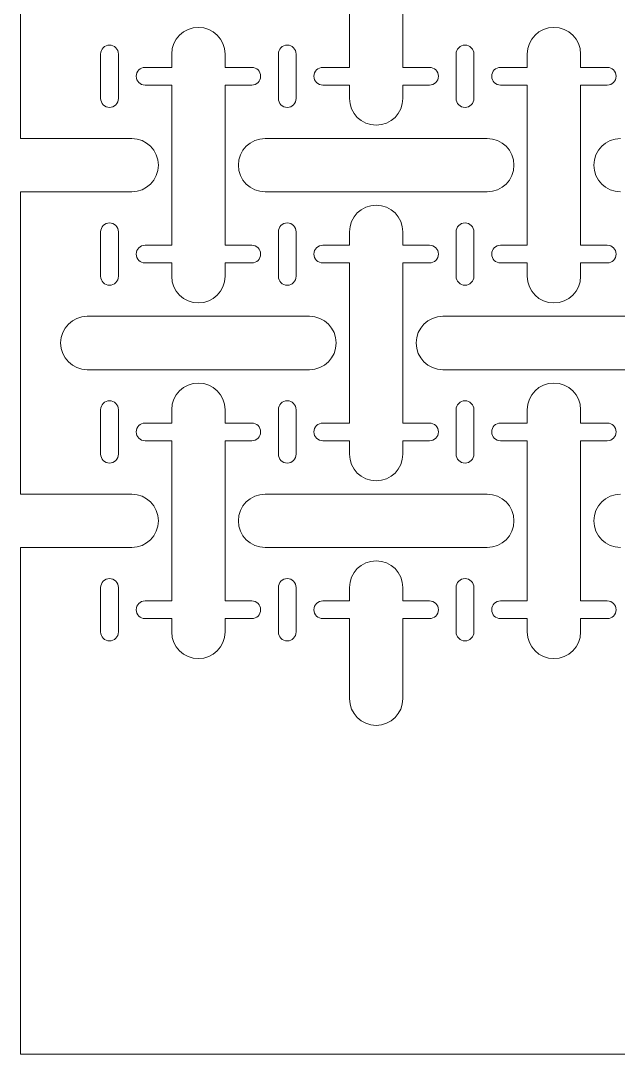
# Model space of a CAD drawing. Header units: metres. Extents: x 0 to 140, y 0 to 240.
# Drawn here: x 0 to 33.6, y 0 to 58.1 of the extents above; entities that cross this region are included whole.
import ezdxf

# ---------------------------------------------------------------- set-up
doc = ezdxf.new("R2010")
doc.units = ezdxf.units.M
doc.layers.add('TOP', color=1, linetype='Continuous', lineweight=0)

msp = doc.modelspace()

# ---------------------------------------------------------------- linework, layer by layer
at = {"layer": 'TOP'}
for p, q in [((0, 51.5), (0, 68.5)), ((18.5, 55.5), (18.5, 64.5)), ((21.5, 55.5), (21.5, 64.5)), ((4.5, 53.75), (4.5, 56.25)), ((4.5, 53.75), (4.5, 56.25)), ((4.5, 53.75), (4.5, 56.25)), ((4.5, 53.75), (4.5, 56.25)), ((4.5, 53.75), (4.5, 56.25)), ((4.5, 53.75), (4.5, 56.25)), ((4.5, 53.75), (4.5, 56.25)), ((4.5, 53.75), (4.5, 56.25)), ((4.5, 53.75), (4.5, 56.25)), ((4.5, 53.75), (4.5, 56.25)), ((4.5, 53.75), (4.5, 56.25)), ((4.5, 53.75), (4.5, 56.25)), ((4.5, 53.75), (4.5, 56.25)), ((5.5, 53.75), (5.5, 56.25)), ((5.5, 53.75), (5.5, 56.25)), ((5.5, 53.75), (5.5, 56.25)), ((5.5, 53.75), (5.5, 56.25)), ((5.5, 53.75), (5.5, 56.25)), ((5.5, 53.75), (5.5, 56.25)), ((5.5, 53.75), (5.5, 56.25)), ((5.5, 53.75), (5.5, 56.25)), ((5.5, 53.75), (5.5, 56.25)), ((5.5, 53.75), (5.5, 56.25)), ((5.5, 53.75), (5.5, 56.25)), ((5.5, 53.75), (5.5, 56.25)), ((5.5, 53.75), (5.5, 56.25)), ((8.5, 55.5), (8.5, 56.25)), ((11.5, 55.5), (11.5, 56.25)), ((14.5, 53.75), (14.5, 56.25)), ((14.5, 53.75), (14.5, 56.25)), ((14.5, 53.75), (14.5, 56.25)), ((14.5, 53.75), (14.5, 56.25)), ((14.5, 53.75), (14.5, 56.25)), ((14.5, 53.75), (14.5, 56.25)), ((14.5, 53.75), (14.5, 56.25)), ((14.5, 53.75), (14.5, 56.25)), ((14.5, 53.75), (14.5, 56.25)), ((14.5, 53.75), (14.5, 56.25)), ((14.5, 53.75), (14.5, 56.25)), ((14.5, 53.75), (14.5, 56.25)), ((14.5, 53.75), (14.5, 56.25)), ((15.5, 53.75), (15.5, 56.25)), ((15.5, 53.75), (15.5, 56.25)), ((15.5, 53.75), (15.5, 56.25)), ((15.5, 53.75), (15.5, 56.25)), ((15.5, 53.75), (15.5, 56.25)), ((15.5, 53.75), (15.5, 56.25)), ((15.5, 53.75), (15.5, 56.25)), ((15.5, 53.75), (15.5, 56.25)), ((15.5, 53.75), (15.5, 56.25)), ((15.5, 53.75), (15.5, 56.25)), ((15.5, 53.75), (15.5, 56.25)), ((15.5, 53.75), (15.5, 56.25)), ((15.5, 53.75), (15.5, 56.25)), ((24.5, 53.75), (24.5, 56.25)), ((24.5, 53.75), (24.5, 56.25)), ((24.5, 53.75), (24.5, 56.25)), ((24.5, 53.75), (24.5, 56.25)), ((24.5, 53.75), (24.5, 56.25)), ((24.5, 53.75), (24.5, 56.25)), ((24.5, 53.75), (24.5, 56.25)), ((24.5, 53.75), (24.5, 56.25)), ((24.5, 53.75), (24.5, 56.25)), ((24.5, 53.75), (24.5, 56.25)), ((24.5, 53.75), (24.5, 56.25)), ((24.5, 53.75), (24.5, 56.25)), ((24.5, 53.75), (24.5, 56.25)), ((25.5, 53.75), (25.5, 56.25)), ((25.5, 53.75), (25.5, 56.25)), ((25.5, 53.75), (25.5, 56.25)), ((25.5, 53.75), (25.5, 56.25)), ((25.5, 53.75), (25.5, 56.25)), ((25.5, 53.75), (25.5, 56.25)), ((25.5, 53.75), (25.5, 56.25)), ((25.5, 53.75), (25.5, 56.25)), ((25.5, 53.75), (25.5, 56.25)), ((25.5, 53.75), (25.5, 56.25)), ((25.5, 53.75), (25.5, 56.25)), ((25.5, 53.75), (25.5, 56.25)), ((25.5, 53.75), (25.5, 56.25)), ((28.5, 55.5), (28.5, 56.25)), ((31.5, 55.5), (31.5, 56.25)), ((7, 55.5), (8.5, 55.5)), ((13, 55.5), (11.5, 55.5)), ((17, 55.5), (18.5, 55.5)), ((23, 55.5), (21.5, 55.5)), ((27, 55.5), (28.5, 55.5)), ((33, 55.5), (31.5, 55.5)), ((8.5, 54.5), (7, 54.5)), ((8.5, 45.5), (8.5, 54.5)), ((11.5, 45.5), (11.5, 54.5)), ((11.5, 54.5), (13, 54.5)), ((18.5, 54.5), (17, 54.5)), ((18.5, 53.75), (18.5, 54.5)), ((21.5, 53.75), (21.5, 54.5)), ((21.5, 54.5), (23, 54.5)), ((28.5, 54.5), (27, 54.5)), ((28.5, 45.5), (28.5, 54.5)), ((31.5, 45.5), (31.5, 54.5)), ((31.5, 54.5), (33, 54.5)), ((0, 51.5), (6.25, 51.5)), ((13.75, 51.5), (26.25, 51.5)), ((0, 48.5), (6.25, 48.5)), ((0, 31.5), (0, 48.5)), ((13.75, 48.5), (26.25, 48.5)), ((4.5, 43.75), (4.5, 46.25)), ((4.5, 43.75), (4.5, 46.25)), ((4.5, 43.75), (4.5, 46.25)), ((4.5, 43.75), (4.5, 46.25)), ((4.5, 43.75), (4.5, 46.25)), ((4.5, 43.75), (4.5, 46.25)), ((4.5, 43.75), (4.5, 46.25)), ((4.5, 43.75), (4.5, 46.25)), ((4.5, 43.75), (4.5, 46.25)), ((4.5, 43.75), (4.5, 46.25)), ((4.5, 43.75), (4.5, 46.25)), ((4.5, 43.75), (4.5, 46.25)), ((4.5, 43.75), (4.5, 46.25)), ((5.5, 43.75), (5.5, 46.25)), ((5.5, 43.75), (5.5, 46.25)), ((5.5, 43.75), (5.5, 46.25)), ((5.5, 43.75), (5.5, 46.25)), ((5.5, 43.75), (5.5, 46.25)), ((5.5, 43.75), (5.5, 46.25)), ((5.5, 43.75), (5.5, 46.25)), ((5.5, 43.75), (5.5, 46.25)), ((5.5, 43.75), (5.5, 46.25)), ((5.5, 43.75), (5.5, 46.25)), ((5.5, 43.75), (5.5, 46.25)), ((5.5, 43.75), (5.5, 46.25)), ((5.5, 43.75), (5.5, 46.25)), ((14.5, 43.75), (14.5, 46.25)), ((14.5, 43.75), (14.5, 46.25)), ((14.5, 43.75), (14.5, 46.25)), ((14.5, 43.75), (14.5, 46.25)), ((14.5, 43.75), (14.5, 46.25)), ((14.5, 43.75), (14.5, 46.25)), ((14.5, 43.75), (14.5, 46.25)), ((14.5, 43.75), (14.5, 46.25)), ((14.5, 43.75), (14.5, 46.25)), ((14.5, 43.75), (14.5, 46.25)), ((14.5, 43.75), (14.5, 46.25)), ((14.5, 43.75), (14.5, 46.25)), ((14.5, 43.75), (14.5, 46.25)), ((15.5, 43.75), (15.5, 46.25)), ((15.5, 43.75), (15.5, 46.25)), ((15.5, 43.75), (15.5, 46.25)), ((15.5, 43.75), (15.5, 46.25)), ((15.5, 43.75), (15.5, 46.25)), ((15.5, 43.75), (15.5, 46.25)), ((15.5, 43.75), (15.5, 46.25)), ((15.5, 43.75), (15.5, 46.25)), ((15.5, 43.75), (15.5, 46.25)), ((15.5, 43.75), (15.5, 46.25)), ((15.5, 43.75), (15.5, 46.25)), ((15.5, 43.75), (15.5, 46.25)), ((15.5, 43.75), (15.5, 46.25)), ((18.5, 45.5), (18.5, 46.25)), ((21.5, 45.5), (21.5, 46.25)), ((24.5, 43.75), (24.5, 46.25)), ((24.5, 43.75), (24.5, 46.25)), ((24.5, 43.75), (24.5, 46.25)), ((24.5, 43.75), (24.5, 46.25)), ((24.5, 43.75), (24.5, 46.25)), ((24.5, 43.75), (24.5, 46.25)), ((24.5, 43.75), (24.5, 46.25)), ((24.5, 43.75), (24.5, 46.25)), ((24.5, 43.75), (24.5, 46.25)), ((24.5, 43.75), (24.5, 46.25)), ((24.5, 43.75), (24.5, 46.25)), ((24.5, 43.75), (24.5, 46.25)), ((24.5, 43.75), (24.5, 46.25)), ((25.5, 43.75), (25.5, 46.25)), ((25.5, 43.75), (25.5, 46.25)), ((25.5, 43.75), (25.5, 46.25)), ((25.5, 43.75), (25.5, 46.25)), ((25.5, 43.75), (25.5, 46.25)), ((25.5, 43.75), (25.5, 46.25)), ((25.5, 43.75), (25.5, 46.25)), ((25.5, 43.75), (25.5, 46.25)), ((25.5, 43.75), (25.5, 46.25)), ((25.5, 43.75), (25.5, 46.25)), ((25.5, 43.75), (25.5, 46.25)), ((25.5, 43.75), (25.5, 46.25)), ((25.5, 43.75), (25.5, 46.25)), ((7, 45.5), (8.5, 45.5)), ((13, 45.5), (11.5, 45.5)), ((17, 45.5), (18.5, 45.5)), ((23, 45.5), (21.5, 45.5)), ((27, 45.5), (28.5, 45.5)), ((33, 45.5), (31.5, 45.5)), ((8.5, 44.5), (7, 44.5)), ((8.5, 43.75), (8.5, 44.5)), ((11.5, 43.75), (11.5, 44.5)), ((11.5, 44.5), (13, 44.5)), ((18.5, 44.5), (17, 44.5)), ((18.5, 35.5), (18.5, 44.5)), ((21.5, 35.5), (21.5, 44.5)), ((21.5, 44.5), (23, 44.5)), ((28.5, 44.5), (27, 44.5)), ((28.5, 43.75), (28.5, 44.5)), ((31.5, 43.75), (31.5, 44.5)), ((31.5, 44.5), (33, 44.5)), ((3.75, 41.5), (16.25, 41.5)), ((23.75, 41.5), (36.25, 41.5)), ((3.75, 38.5), (16.25, 38.5)), ((23.75, 38.5), (36.25, 38.5)), ((4.5, 33.75), (4.5, 36.25)), ((4.5, 33.75), (4.5, 36.25)), ((4.5, 33.75), (4.5, 36.25)), ((4.5, 33.75), (4.5, 36.25)), ((4.5, 33.75), (4.5, 36.25)), ((4.5, 33.75), (4.5, 36.25)), ((4.5, 33.75), (4.5, 36.25)), ((4.5, 33.75), (4.5, 36.25)), ((4.5, 33.75), (4.5, 36.25)), ((4.5, 33.75), (4.5, 36.25)), ((4.5, 33.75), (4.5, 36.25)), ((4.5, 33.75), (4.5, 36.25)), ((4.5, 33.75), (4.5, 36.25)), ((5.5, 33.75), (5.5, 36.25)), ((5.5, 33.75), (5.5, 36.25)), ((5.5, 33.75), (5.5, 36.25)), ((5.5, 33.75), (5.5, 36.25)), ((5.5, 33.75), (5.5, 36.25)), ((5.5, 33.75), (5.5, 36.25)), ((5.5, 33.75), (5.5, 36.25)), ((5.5, 33.75), (5.5, 36.25)), ((5.5, 33.75), (5.5, 36.25)), ((5.5, 33.75), (5.5, 36.25)), ((5.5, 33.75), (5.5, 36.25)), ((5.5, 33.75), (5.5, 36.25)), ((5.5, 33.75), (5.5, 36.25)), ((8.5, 35.5), (8.5, 36.25)), ((11.5, 35.5), (11.5, 36.25)), ((14.5, 33.75), (14.5, 36.25)), ((14.5, 33.75), (14.5, 36.25)), ((14.5, 33.75), (14.5, 36.25)), ((14.5, 33.75), (14.5, 36.25)), ((14.5, 33.75), (14.5, 36.25)), ((14.5, 33.75), (14.5, 36.25)), ((14.5, 33.75), (14.5, 36.25)), ((14.5, 33.75), (14.5, 36.25)), ((14.5, 33.75), (14.5, 36.25)), ((14.5, 33.75), (14.5, 36.25)), ((14.5, 33.75), (14.5, 36.25)), ((14.5, 33.75), (14.5, 36.25)), ((14.5, 33.75), (14.5, 36.25)), ((15.5, 33.75), (15.5, 36.25)), ((15.5, 33.75), (15.5, 36.25)), ((15.5, 33.75), (15.5, 36.25)), ((15.5, 33.75), (15.5, 36.25)), ((15.5, 33.75), (15.5, 36.25)), ((15.5, 33.75), (15.5, 36.25)), ((15.5, 33.75), (15.5, 36.25)), ((15.5, 33.75), (15.5, 36.25)), ((15.5, 33.75), (15.5, 36.25)), ((15.5, 33.75), (15.5, 36.25)), ((15.5, 33.75), (15.5, 36.25)), ((15.5, 33.75), (15.5, 36.25)), ((15.5, 33.75), (15.5, 36.25)), ((24.5, 33.75), (24.5, 36.25)), ((24.5, 33.75), (24.5, 36.25)), ((24.5, 33.75), (24.5, 36.25)), ((24.5, 33.75), (24.5, 36.25)), ((24.5, 33.75), (24.5, 36.25)), ((24.5, 33.75), (24.5, 36.25)), ((24.5, 33.75), (24.5, 36.25)), ((24.5, 33.75), (24.5, 36.25)), ((24.5, 33.75), (24.5, 36.25)), ((24.5, 33.75), (24.5, 36.25)), ((24.5, 33.75), (24.5, 36.25)), ((24.5, 33.75), (24.5, 36.25)), ((24.5, 33.75), (24.5, 36.25)), ((25.5, 33.75), (25.5, 36.25)), ((25.5, 33.75), (25.5, 36.25)), ((25.5, 33.75), (25.5, 36.25)), ((25.5, 33.75), (25.5, 36.25)), ((25.5, 33.75), (25.5, 36.25)), ((25.5, 33.75), (25.5, 36.25)), ((25.5, 33.75), (25.5, 36.25)), ((25.5, 33.75), (25.5, 36.25)), ((25.5, 33.75), (25.5, 36.25)), ((25.5, 33.75), (25.5, 36.25)), ((25.5, 33.75), (25.5, 36.25)), ((25.5, 33.75), (25.5, 36.25)), ((25.5, 33.75), (25.5, 36.25)), ((28.5, 35.5), (28.5, 36.25)), ((31.5, 35.5), (31.5, 36.25)), ((7, 35.5), (8.5, 35.5)), ((13, 35.5), (11.5, 35.5)), ((17, 35.5), (18.5, 35.5)), ((23, 35.5), (21.5, 35.5)), ((27, 35.5), (28.5, 35.5)), ((33, 35.5), (31.5, 35.5)), ((8.5, 34.5), (7, 34.5)), ((8.5, 25.5), (8.5, 34.5)), ((11.5, 25.5), (11.5, 34.5)), ((11.5, 34.5), (13, 34.5)), ((18.5, 34.5), (17, 34.5)), ((18.5, 33.75), (18.5, 34.5)), ((21.5, 33.75), (21.5, 34.5)), ((21.5, 34.5), (23, 34.5)), ((28.5, 34.5), (27, 34.5)), ((28.5, 25.5), (28.5, 34.5)), ((31.5, 25.5), (31.5, 34.5)), ((31.5, 34.5), (33, 34.5)), ((0, 31.5), (6.25, 31.5)), ((13.75, 31.5), (26.25, 31.5)), ((0, 28.5), (6.25, 28.5)), ((0, 0), (0, 28.5)), ((13.75, 28.5), (26.25, 28.5)), ((4.5, 23.75), (4.5, 26.25)), ((4.5, 23.75), (4.5, 26.25)), ((4.5, 23.75), (4.5, 26.25)), ((4.5, 23.75), (4.5, 26.25)), ((4.5, 23.75), (4.5, 26.25)), ((4.5, 23.75), (4.5, 26.25)), ((4.5, 23.75), (4.5, 26.25)), ((4.5, 23.75), (4.5, 26.25)), ((4.5, 23.75), (4.5, 26.25)), ((4.5, 23.75), (4.5, 26.25)), ((4.5, 23.75), (4.5, 26.25)), ((4.5, 23.75), (4.5, 26.25)), ((4.5, 23.75), (4.5, 26.25)), ((5.5, 23.75), (5.5, 26.25)), ((5.5, 23.75), (5.5, 26.25)), ((5.5, 23.75), (5.5, 26.25)), ((5.5, 23.75), (5.5, 26.25)), ((5.5, 23.75), (5.5, 26.25)), ((5.5, 23.75), (5.5, 26.25)), ((5.5, 23.75), (5.5, 26.25)), ((5.5, 23.75), (5.5, 26.25)), ((5.5, 23.75), (5.5, 26.25)), ((5.5, 23.75), (5.5, 26.25)), ((5.5, 23.75), (5.5, 26.25)), ((5.5, 23.75), (5.5, 26.25)), ((5.5, 23.75), (5.5, 26.25)), ((14.5, 23.75), (14.5, 26.25)), ((14.5, 23.75), (14.5, 26.25)), ((14.5, 23.75), (14.5, 26.25)), ((14.5, 23.75), (14.5, 26.25)), ((14.5, 23.75), (14.5, 26.25)), ((14.5, 23.75), (14.5, 26.25)), ((14.5, 23.75), (14.5, 26.25)), ((14.5, 23.75), (14.5, 26.25)), ((14.5, 23.75), (14.5, 26.25)), ((14.5, 23.75), (14.5, 26.25)), ((14.5, 23.75), (14.5, 26.25)), ((14.5, 23.75), (14.5, 26.25)), ((14.5, 23.75), (14.5, 26.25)), ((15.5, 23.75), (15.5, 26.25)), ((15.5, 23.75), (15.5, 26.25)), ((15.5, 23.75), (15.5, 26.25)), ((15.5, 23.75), (15.5, 26.25)), ((15.5, 23.75), (15.5, 26.25)), ((15.5, 23.75), (15.5, 26.25)), ((15.5, 23.75), (15.5, 26.25)), ((15.5, 23.75), (15.5, 26.25)), ((15.5, 23.75), (15.5, 26.25)), ((15.5, 23.75), (15.5, 26.25)), ((15.5, 23.75), (15.5, 26.25)), ((15.5, 23.75), (15.5, 26.25)), ((15.5, 23.75), (15.5, 26.25)), ((18.5, 25.5), (18.5, 26.25)), ((21.5, 25.5), (21.5, 26.25)), ((24.5, 23.75), (24.5, 26.25)), ((24.5, 23.75), (24.5, 26.25)), ((24.5, 23.75), (24.5, 26.25)), ((24.5, 23.75), (24.5, 26.25)), ((24.5, 23.75), (24.5, 26.25)), ((24.5, 23.75), (24.5, 26.25)), ((24.5, 23.75), (24.5, 26.25)), ((24.5, 23.75), (24.5, 26.25)), ((24.5, 23.75), (24.5, 26.25)), ((24.5, 23.75), (24.5, 26.25)), ((24.5, 23.75), (24.5, 26.25)), ((24.5, 23.75), (24.5, 26.25)), ((24.5, 23.75), (24.5, 26.25)), ((25.5, 23.75), (25.5, 26.25)), ((25.5, 23.75), (25.5, 26.25)), ((25.5, 23.75), (25.5, 26.25)), ((25.5, 23.75), (25.5, 26.25)), ((25.5, 23.75), (25.5, 26.25)), ((25.5, 23.75), (25.5, 26.25)), ((25.5, 23.75), (25.5, 26.25)), ((25.5, 23.75), (25.5, 26.25)), ((25.5, 23.75), (25.5, 26.25)), ((25.5, 23.75), (25.5, 26.25)), ((25.5, 23.75), (25.5, 26.25)), ((25.5, 23.75), (25.5, 26.25)), ((25.5, 23.75), (25.5, 26.25)), ((7, 25.5), (8.5, 25.5)), ((13, 25.5), (11.5, 25.5)), ((17, 25.5), (18.5, 25.5)), ((23, 25.5), (21.5, 25.5)), ((27, 25.5), (28.5, 25.5)), ((33, 25.5), (31.5, 25.5)), ((8.5, 24.5), (7, 24.5)), ((8.5, 23.75), (8.5, 24.5)), ((11.5, 23.75), (11.5, 24.5)), ((11.5, 24.5), (13, 24.5)), ((18.5, 24.5), (17, 24.5)), ((18.5, 20), (18.5, 24.5)), ((21.5, 20), (21.5, 24.5)), ((21.5, 24.5), (23, 24.5)), ((28.5, 24.5), (27, 24.5)), ((28.5, 23.75), (28.5, 24.5)), ((31.5, 23.75), (31.5, 24.5)), ((31.5, 24.5), (33, 24.5)), ((0, 0), (140, 0))]:
    msp.add_line(p, q, dxfattribs=at)
for centre, radius, start, end in [((10, 56.25), 1.5, 0, 180), ((30, 56.25), 1.5, 0, 180), ((5, 56.25), 0.5, 0, 180), ((5, 56.25), 0.5, 0, 180), ((5, 56.25), 0.5, 0, 180), ((5, 56.25), 0.5, 0, 180), ((5, 56.25), 0.5, 0, 180), ((5, 56.25), 0.5, 0, 180), ((5, 56.25), 0.5, 0, 180), ((5, 56.25), 0.5, 0, 180), ((5, 56.25), 0.5, 0, 180), ((5, 56.25), 0.5, 0, 180), ((5, 56.25), 0.5, 0, 180), ((5, 56.25), 0.5, 0, 180), ((5, 56.25), 0.5, 0, 180), ((15, 56.25), 0.5, 0, 180), ((15, 56.25), 0.5, 0, 180), ((15, 56.25), 0.5, 0, 180), ((15, 56.25), 0.5, 0, 180), ((15, 56.25), 0.5, 0, 180), ((15, 56.25), 0.5, 0, 180), ((15, 56.25), 0.5, 0, 180), ((15, 56.25), 0.5, 0, 180), ((15, 56.25), 0.5, 0, 180), ((15, 56.25), 0.5, 0, 180), ((15, 56.25), 0.5, 0, 180), ((15, 56.25), 0.5, 0, 180), ((15, 56.25), 0.5, 0, 180), ((25, 56.25), 0.5, 0, 180), ((25, 56.25), 0.5, 0, 180), ((25, 56.25), 0.5, 0, 180), ((25, 56.25), 0.5, 0, 180), ((25, 56.25), 0.5, 0, 180), ((25, 56.25), 0.5, 0, 180), ((25, 56.25), 0.5, 0, 180), ((25, 56.25), 0.5, 0, 180), ((25, 56.25), 0.5, 0, 180), ((25, 56.25), 0.5, 0, 180), ((25, 56.25), 0.5, 0, 180), ((25, 56.25), 0.5, 0, 180), ((25, 56.25), 0.5, 0, 180), ((7, 55), 0.5, -270, -90), ((13, 55), 0.5, -90, 90), ((17, 55), 0.5, -270, -90), ((23, 55), 0.5, -90, 90), ((27, 55), 0.5, -270, -90), ((33, 55), 0.5, -90, 90), ((5, 53.75), 0.5, -180, 0), ((5, 53.75), 0.5, -180, 0), ((5, 53.75), 0.5, -180, 0), ((5, 53.75), 0.5, -180, 0), ((5, 53.75), 0.5, -180, 0), ((5, 53.75), 0.5, -180, 0), ((5, 53.75), 0.5, -180, 0), ((5, 53.75), 0.5, -180, 0), ((5, 53.75), 0.5, -180, 0), ((5, 53.75), 0.5, -180, 0), ((5, 53.75), 0.5, -180, 0), ((5, 53.75), 0.5, -180, 0), ((5, 53.75), 0.5, -180, 0), ((15, 53.75), 0.5, -180, 0), ((15, 53.75), 0.5, -180, 0), ((15, 53.75), 0.5, -180, 0), ((15, 53.75), 0.5, -180, 0), ((15, 53.75), 0.5, -180, 0), ((15, 53.75), 0.5, -180, 0), ((15, 53.75), 0.5, -180, 0), ((15, 53.75), 0.5, -180, 0), ((15, 53.75), 0.5, -180, 0), ((15, 53.75), 0.5, -180, 0), ((15, 53.75), 0.5, -180, 0), ((15, 53.75), 0.5, -180, 0), ((15, 53.75), 0.5, -180, 0), ((20, 53.75), 1.5, -180, 0), ((25, 53.75), 0.5, -180, 0), ((25, 53.75), 0.5, -180, 0), ((25, 53.75), 0.5, -180, 0), ((25, 53.75), 0.5, -180, 0), ((25, 53.75), 0.5, -180, 0), ((25, 53.75), 0.5, -180, 0), ((25, 53.75), 0.5, -180, 0), ((25, 53.75), 0.5, -180, 0), ((25, 53.75), 0.5, -180, 0), ((25, 53.75), 0.5, -180, 0), ((25, 53.75), 0.5, -180, 0), ((25, 53.75), 0.5, -180, 0), ((25, 53.75), 0.5, -180, 0), ((6.25, 50), 1.5, -90, 90), ((13.75, 50), 1.5, -270, -90), ((26.25, 50), 1.5, -90, 90), ((33.75, 50), 1.5, -270, -90), ((20, 46.25), 1.5, 0, 180), ((5, 46.25), 0.5, 0, 180), ((5, 46.25), 0.5, 0, 180), ((5, 46.25), 0.5, 0, 180), ((5, 46.25), 0.5, 0, 180), ((5, 46.25), 0.5, 0, 180), ((5, 46.25), 0.5, 0, 180), ((5, 46.25), 0.5, 0, 180), ((5, 46.25), 0.5, 0, 180), ((5, 46.25), 0.5, 0, 180), ((5, 46.25), 0.5, 0, 180), ((5, 46.25), 0.5, 0, 180), ((5, 46.25), 0.5, 0, 180), ((5, 46.25), 0.5, 0, 180), ((15, 46.25), 0.5, 0, 180), ((15, 46.25), 0.5, 0, 180), ((15, 46.25), 0.5, 0, 180), ((15, 46.25), 0.5, 0, 180), ((15, 46.25), 0.5, 0, 180), ((15, 46.25), 0.5, 0, 180), ((15, 46.25), 0.5, 0, 180), ((15, 46.25), 0.5, 0, 180), ((15, 46.25), 0.5, 0, 180), ((15, 46.25), 0.5, 0, 180), ((15, 46.25), 0.5, 0, 180), ((15, 46.25), 0.5, 0, 180), ((15, 46.25), 0.5, 0, 180), ((25, 46.25), 0.5, 0, 180), ((25, 46.25), 0.5, 0, 180), ((25, 46.25), 0.5, 0, 180), ((25, 46.25), 0.5, 0, 180), ((25, 46.25), 0.5, 0, 180), ((25, 46.25), 0.5, 0, 180), ((25, 46.25), 0.5, 0, 180), ((25, 46.25), 0.5, 0, 180), ((25, 46.25), 0.5, 0, 180), ((25, 46.25), 0.5, 0, 180), ((25, 46.25), 0.5, 0, 180), ((25, 46.25), 0.5, 0, 180), ((25, 46.25), 0.5, 0, 180), ((7, 45), 0.5, -270, -90), ((13, 45), 0.5, -90, 90), ((17, 45), 0.5, -270, -90), ((23, 45), 0.5, -90, 90), ((27, 45), 0.5, -270, -90), ((33, 45), 0.5, -90, 90), ((5, 43.75), 0.5, -180, 0), ((5, 43.75), 0.5, -180, 0), ((5, 43.75), 0.5, -180, 0), ((5, 43.75), 0.5, -180, 0), ((5, 43.75), 0.5, -180, 0), ((5, 43.75), 0.5, -180, 0), ((5, 43.75), 0.5, -180, 0), ((5, 43.75), 0.5, -180, 0), ((5, 43.75), 0.5, -180, 0), ((5, 43.75), 0.5, -180, 0), ((5, 43.75), 0.5, -180, 0), ((5, 43.75), 0.5, -180, 0), ((5, 43.75), 0.5, -180, 0), ((10, 43.75), 1.5, -180, 0), ((15, 43.75), 0.5, -180, 0), ((15, 43.75), 0.5, -180, 0), ((15, 43.75), 0.5, -180, 0), ((15, 43.75), 0.5, -180, 0), ((15, 43.75), 0.5, -180, 0), ((15, 43.75), 0.5, -180, 0), ((15, 43.75), 0.5, -180, 0), ((15, 43.75), 0.5, -180, 0), ((15, 43.75), 0.5, -180, 0), ((15, 43.75), 0.5, -180, 0), ((15, 43.75), 0.5, -180, 0), ((15, 43.75), 0.5, -180, 0), ((15, 43.75), 0.5, -180, 0), ((25, 43.75), 0.5, -180, 0), ((25, 43.75), 0.5, -180, 0), ((25, 43.75), 0.5, -180, 0), ((25, 43.75), 0.5, -180, 0), ((25, 43.75), 0.5, -180, 0), ((25, 43.75), 0.5, -180, 0), ((25, 43.75), 0.5, -180, 0), ((25, 43.75), 0.5, -180, 0), ((25, 43.75), 0.5, -180, 0), ((25, 43.75), 0.5, -180, 0), ((25, 43.75), 0.5, -180, 0), ((25, 43.75), 0.5, -180, 0), ((25, 43.75), 0.5, -180, 0), ((30, 43.75), 1.5, -180, 0), ((3.75, 40), 1.5, -270, -90), ((16.25, 40), 1.5, -90, 90), ((23.75, 40), 1.5, -270, -90), ((10, 36.25), 1.5, 0, 180), ((30, 36.25), 1.5, 0, 180), ((5, 36.25), 0.5, 0, 180), ((5, 36.25), 0.5, 0, 180), ((5, 36.25), 0.5, 0, 180), ((5, 36.25), 0.5, 0, 180), ((5, 36.25), 0.5, 0, 180), ((5, 36.25), 0.5, 0, 180), ((5, 36.25), 0.5, 0, 180), ((5, 36.25), 0.5, 0, 180), ((5, 36.25), 0.5, 0, 180), ((5, 36.25), 0.5, 0, 180), ((5, 36.25), 0.5, 0, 180), ((5, 36.25), 0.5, 0, 180), ((5, 36.25), 0.5, 0, 180), ((15, 36.25), 0.5, 0, 180), ((15, 36.25), 0.5, 0, 180), ((15, 36.25), 0.5, 0, 180), ((15, 36.25), 0.5, 0, 180), ((15, 36.25), 0.5, 0, 180), ((15, 36.25), 0.5, 0, 180), ((15, 36.25), 0.5, 0, 180), ((15, 36.25), 0.5, 0, 180), ((15, 36.25), 0.5, 0, 180), ((15, 36.25), 0.5, 0, 180), ((15, 36.25), 0.5, 0, 180), ((15, 36.25), 0.5, 0, 180), ((15, 36.25), 0.5, 0, 180), ((25, 36.25), 0.5, 0, 180), ((25, 36.25), 0.5, 0, 180), ((25, 36.25), 0.5, 0, 180), ((25, 36.25), 0.5, 0, 180), ((25, 36.25), 0.5, 0, 180), ((25, 36.25), 0.5, 0, 180), ((25, 36.25), 0.5, 0, 180), ((25, 36.25), 0.5, 0, 180), ((25, 36.25), 0.5, 0, 180), ((25, 36.25), 0.5, 0, 180), ((25, 36.25), 0.5, 0, 180), ((25, 36.25), 0.5, 0, 180), ((25, 36.25), 0.5, 0, 180), ((7, 35), 0.5, -270, -90), ((13, 35), 0.5, -90, 90), ((17, 35), 0.5, -270, -90), ((23, 35), 0.5, -90, 90), ((27, 35), 0.5, -270, -90), ((33, 35), 0.5, -90, 90), ((5, 33.75), 0.5, -180, 0), ((5, 33.75), 0.5, -180, 0), ((5, 33.75), 0.5, -180, 0), ((5, 33.75), 0.5, -180, 0), ((5, 33.75), 0.5, -180, 0), ((5, 33.75), 0.5, -180, 0), ((5, 33.75), 0.5, -180, 0), ((5, 33.75), 0.5, -180, 0), ((5, 33.75), 0.5, -180, 0), ((5, 33.75), 0.5, -180, 0), ((5, 33.75), 0.5, -180, 0), ((5, 33.75), 0.5, -180, 0), ((5, 33.75), 0.5, -180, 0), ((15, 33.75), 0.5, -180, 0), ((15, 33.75), 0.5, -180, 0), ((15, 33.75), 0.5, -180, 0), ((15, 33.75), 0.5, -180, 0), ((15, 33.75), 0.5, -180, 0), ((15, 33.75), 0.5, -180, 0), ((15, 33.75), 0.5, -180, 0), ((15, 33.75), 0.5, -180, 0), ((15, 33.75), 0.5, -180, 0), ((15, 33.75), 0.5, -180, 0), ((15, 33.75), 0.5, -180, 0), ((15, 33.75), 0.5, -180, 0), ((15, 33.75), 0.5, -180, 0), ((20, 33.75), 1.5, -180, 0), ((25, 33.75), 0.5, -180, 0), ((25, 33.75), 0.5, -180, 0), ((25, 33.75), 0.5, -180, 0), ((25, 33.75), 0.5, -180, 0), ((25, 33.75), 0.5, -180, 0), ((25, 33.75), 0.5, -180, 0), ((25, 33.75), 0.5, -180, 0), ((25, 33.75), 0.5, -180, 0), ((25, 33.75), 0.5, -180, 0), ((25, 33.75), 0.5, -180, 0), ((25, 33.75), 0.5, -180, 0), ((25, 33.75), 0.5, -180, 0), ((25, 33.75), 0.5, -180, 0), ((6.25, 30), 1.5, -90, 90), ((13.75, 30), 1.5, -270, -90), ((26.25, 30), 1.5, -90, 90), ((33.75, 30), 1.5, -270, -90), ((20, 26.25), 1.5, 0, 180), ((5, 26.25), 0.5, 0, 180), ((5, 26.25), 0.5, 0, 180), ((5, 26.25), 0.5, 0, 180), ((5, 26.25), 0.5, 0, 180), ((5, 26.25), 0.5, 0, 180), ((5, 26.25), 0.5, 0, 180), ((5, 26.25), 0.5, 0, 180), ((5, 26.25), 0.5, 0, 180), ((5, 26.25), 0.5, 0, 180), ((5, 26.25), 0.5, 0, 180), ((5, 26.25), 0.5, 0, 180), ((5, 26.25), 0.5, 0, 180), ((5, 26.25), 0.5, 0, 180), ((15, 26.25), 0.5, 0, 180), ((15, 26.25), 0.5, 0, 180), ((15, 26.25), 0.5, 0, 180), ((15, 26.25), 0.5, 0, 180), ((15, 26.25), 0.5, 0, 180), ((15, 26.25), 0.5, 0, 180), ((15, 26.25), 0.5, 0, 180), ((15, 26.25), 0.5, 0, 180), ((15, 26.25), 0.5, 0, 180), ((15, 26.25), 0.5, 0, 180), ((15, 26.25), 0.5, 0, 180), ((15, 26.25), 0.5, 0, 180), ((15, 26.25), 0.5, 0, 180), ((25, 26.25), 0.5, 0, 180), ((25, 26.25), 0.5, 0, 180), ((25, 26.25), 0.5, 0, 180), ((25, 26.25), 0.5, 0, 180), ((25, 26.25), 0.5, 0, 180), ((25, 26.25), 0.5, 0, 180), ((25, 26.25), 0.5, 0, 180), ((25, 26.25), 0.5, 0, 180), ((25, 26.25), 0.5, 0, 180), ((25, 26.25), 0.5, 0, 180), ((25, 26.25), 0.5, 0, 180), ((25, 26.25), 0.5, 0, 180), ((25, 26.25), 0.5, 0, 180), ((7, 25), 0.5, -270, -90), ((13, 25), 0.5, -90, 90), ((17, 25), 0.5, -270, -90), ((23, 25), 0.5, -90, 90), ((27, 25), 0.5, -270, -90), ((33, 25), 0.5, -90, 90), ((5, 23.75), 0.5, -180, 0), ((5, 23.75), 0.5, -180, 0), ((5, 23.75), 0.5, -180, 0), ((5, 23.75), 0.5, -180, 0), ((5, 23.75), 0.5, -180, 0), ((5, 23.75), 0.5, -180, 0), ((5, 23.75), 0.5, -180, 0), ((5, 23.75), 0.5, -180, 0), ((5, 23.75), 0.5, -180, 0), ((5, 23.75), 0.5, -180, 0), ((5, 23.75), 0.5, -180, 0), ((5, 23.75), 0.5, -180, 0), ((5, 23.75), 0.5, -180, 0), ((10, 23.75), 1.5, -180, 0), ((15, 23.75), 0.5, -180, 0), ((15, 23.75), 0.5, -180, 0), ((15, 23.75), 0.5, -180, 0), ((15, 23.75), 0.5, -180, 0), ((15, 23.75), 0.5, -180, 0), ((15, 23.75), 0.5, -180, 0), ((15, 23.75), 0.5, -180, 0), ((15, 23.75), 0.5, -180, 0), ((15, 23.75), 0.5, -180, 0), ((15, 23.75), 0.5, -180, 0), ((15, 23.75), 0.5, -180, 0), ((15, 23.75), 0.5, -180, 0), ((15, 23.75), 0.5, -180, 0), ((25, 23.75), 0.5, -180, 0), ((25, 23.75), 0.5, -180, 0), ((25, 23.75), 0.5, -180, 0), ((25, 23.75), 0.5, -180, 0), ((25, 23.75), 0.5, -180, 0), ((25, 23.75), 0.5, -180, 0), ((25, 23.75), 0.5, -180, 0), ((25, 23.75), 0.5, -180, 0), ((25, 23.75), 0.5, -180, 0), ((25, 23.75), 0.5, -180, 0), ((25, 23.75), 0.5, -180, 0), ((25, 23.75), 0.5, -180, 0), ((25, 23.75), 0.5, -180, 0), ((30, 23.75), 1.5, -180, 0), ((20, 20), 1.5, -180, 0)]:
    msp.add_arc(centre, radius, start, end, dxfattribs=at)

doc.saveas('drawing.dxf')
